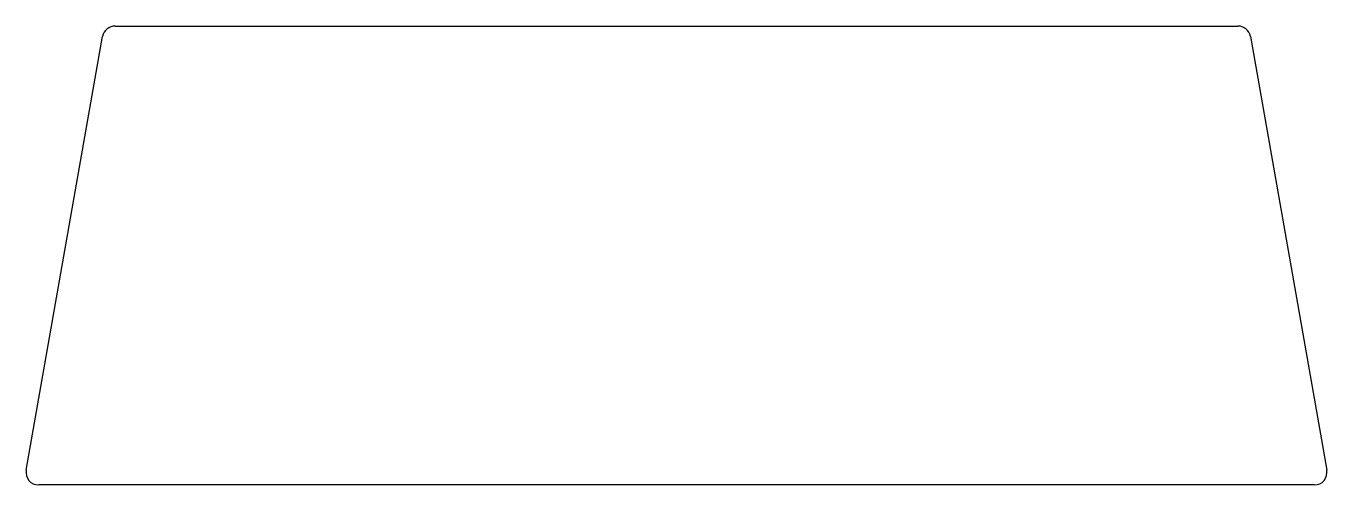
# Model space of a CAD drawing. Header units: millimetres. Extents: x -103 to 103, y 0 to 72.
import ezdxf

# ---------------------------------------------------------------- set-up
doc = ezdxf.new("R2010")
doc.units = ezdxf.units.MM

msp = doc.modelspace()

# ---------------------------------------------------------------- linework, layer by layer
at = {"color": 7, "linetype": 'Continuous', "lineweight": 25}
for p, q in [((-88.59, 72.25), (88.59, 72.25)), ((-102.62, 2.22), (-90.56, 70.6)), ((90.56, 70.6), (102.62, 2.22)), ((100.65, -0.13), (-100.65, -0.13))]:
    msp.add_line(p, q, dxfattribs=at)
for centre, start, end in [((-88.59, 70.25), 90, 170), ((88.59, 70.25), 10, 90), ((-100.65, 1.87), 170, 270), ((100.65, 1.87), 270, 10)]:
    msp.add_arc(centre, 2, start, end, dxfattribs=at)

doc.saveas('drawing.dxf')
